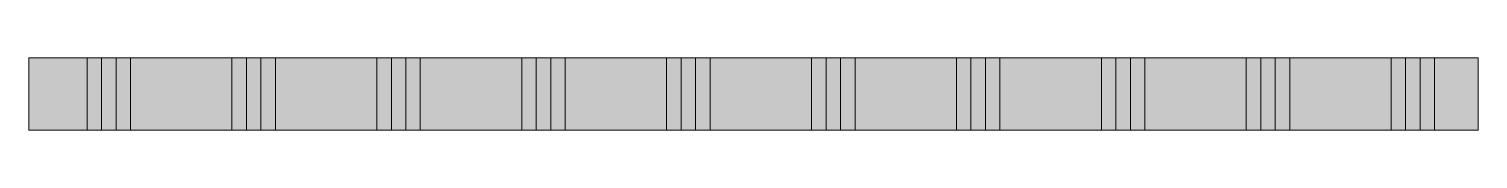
# Model space of a CAD drawing. Header units: metres. Extents: x 0 to 250, y 0 to 13.
import ezdxf

# ---------------------------------------------------------------- set-up
doc = ezdxf.new("R2010")
doc.units = ezdxf.units.M
doc.layers.add('A-DETL-GENF', color=92, linetype='Continuous', lineweight=18)

# ---------------------------------------------------------------- blocks, each defined once
blk = doc.blocks.new('40  gipsplaat - vochtbestendig D12_5-2957408-00_0 Basismaterialen')
at = {"layer": 'A-DETL-GENF'}
blk.add_hatch(color=256, dxfattribs=at).paths.add_polyline_path([(250, 0), (250, 12.5), (0, 12.5), (0, 0)])
at = {"layer": 'A-DETL-GENF', "lineweight": 13}
h = blk.add_hatch(dxfattribs=at)
h.set_pattern_fill('FP_26', color=256, style=0, pattern_type=2)
h.set_pattern_definition([(90, (13210, 1388.36), (-25, 1e-15), []), (90, (13212.5, 1388.36), (-25, 1e-15), []), (90, (13215, 1388.36), (-25, 1e-15), []), (90, (13217.5, 1388.36), (-25, 1e-15), [])])
h.paths.add_polyline_path([(250, 0), (250, 12.5), (0, 12.5), (0, 0)])
at = {"layer": 'A-DETL-GENF'}
for p, q in [((250, 12.5), (0, 12.5)), ((0, 12.5), (0, 0)), ((250, 12.5), (0, 12.5)), ((0, 12.5), (0, 0)), ((250, 0), (250, 12.5)), ((250, 0), (250, 12.5)), ((0, 0), (250, 0)), ((0, 0), (250, 0))]:
    blk.add_line(p, q, dxfattribs=at)

msp = doc.modelspace()

# ---------------------------------------------------------------- block references
msp.add_blockref('40  gipsplaat - vochtbestendig D12_5-2957408-00_0 Basismaterialen', (0, 0))

doc.saveas('drawing.dxf')
